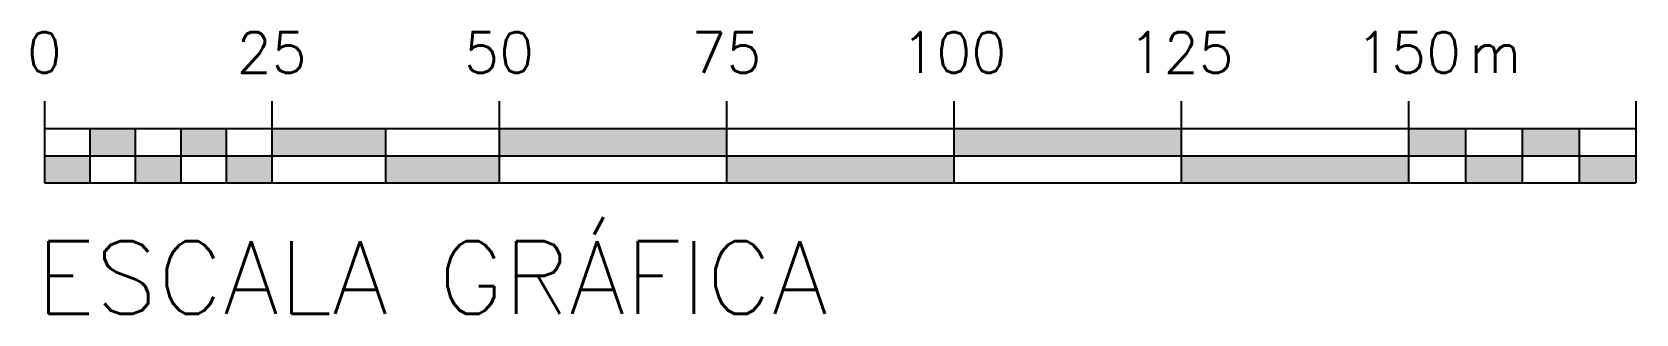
# Model space of a CAD drawing. Header units: millimetres. Extents: x 251 to 428, y 237 to 268.
import ezdxf
from ezdxf.enums import TextEntityAlignment as Align

# ---------------------------------------------------------------- set-up
doc = ezdxf.new("R2010")
doc.units = ezdxf.units.MM
doc.header["$LTSCALE"] = 0.02
doc.layers.add('1-Escalas_Gráficas', color=1, linetype='Continuous')
doc.styles.add('r60', font='romans.shx')
doc.styles.add('r80', font='romans.shx')

msp = doc.modelspace()

# ---------------------------------------------------------------- hatches: boundary and pattern name
at = {"layer": '1-Escalas_Gráficas'}
h = msp.add_hatch(color=256, dxfattribs=at)
h.paths.add_polyline_path([(257.75, 254.37), (252.75, 254.37), (252.75, 251.37), (257.75, 251.37)])
h.paths.add_polyline_path([(262.75, 257.37), (257.75, 257.37), (257.75, 254.37), (262.75, 254.37)])
h.paths.add_polyline_path([(267.75, 254.37), (262.75, 254.37), (262.75, 251.37), (267.75, 251.37)])
h.paths.add_polyline_path([(272.75, 257.37), (267.75, 257.37), (267.75, 254.37), (272.75, 254.37)])
h.paths.add_polyline_path([(277.75, 254.37), (272.75, 254.37), (272.75, 251.37), (277.75, 251.37)])
h.paths.add_polyline_path([(290.25, 257.37), (277.75, 257.37), (277.75, 254.37), (290.25, 254.37)])
h.paths.add_polyline_path([(302.75, 254.37), (290.25, 254.37), (290.25, 251.37), (302.75, 251.37)])
h.paths.add_polyline_path([(327.75, 257.37), (302.75, 257.37), (302.75, 254.37), (327.75, 254.37)])
h.paths.add_polyline_path([(352.75, 254.37), (327.75, 254.37), (327.75, 251.37), (352.75, 251.37)])
h.paths.add_polyline_path([(377.75, 257.37), (352.75, 257.37), (352.75, 254.37), (377.75, 254.37)])
h.paths.add_polyline_path([(402.75, 254.37), (377.75, 254.37), (377.75, 251.37), (402.75, 251.37)])
h.paths.add_polyline_path([(409, 257.37), (402.75, 257.37), (402.75, 254.37), (409, 254.37)])
h.paths.add_polyline_path([(415.25, 254.37), (409, 254.37), (409, 251.37), (415.25, 251.37)])
h.paths.add_polyline_path([(421.5, 257.37), (415.25, 257.37), (415.25, 254.37), (421.5, 254.37)])
h.paths.add_polyline_path([(427.75, 254.37), (421.5, 254.37), (421.5, 251.37), (427.75, 251.37)])

# ---------------------------------------------------------------- linework, layer by layer
for p, q in [((252.75, 260.37), (252.75, 257.37)), ((277.75, 260.37), (277.75, 251.37)), ((302.75, 260.37), (302.75, 251.37)), ((327.75, 260.37), (327.75, 251.37)), ((352.75, 260.37), (352.75, 251.37)), ((377.75, 260.37), (377.75, 251.37)), ((402.75, 260.37), (402.75, 251.37)), ((427.75, 260.37), (427.75, 251.37)), ((252.75, 257.37), (252.75, 251.37)), ((252.75, 257.37), (427.75, 257.37)), ((257.75, 257.37), (257.75, 251.37)), ((262.75, 257.37), (262.75, 251.37)), ((267.75, 257.37), (267.75, 251.37)), ((272.75, 257.37), (272.75, 251.37)), ((290.25, 257.37), (290.25, 251.37)), ((409, 257.37), (409, 251.37)), ((415.25, 257.37), (415.25, 251.37)), ((421.5, 257.37), (421.5, 251.37)), ((252.75, 254.37), (427.75, 254.37)), ((252.75, 251.37), (427.75, 251.37))]:
    msp.add_line(p, q, dxfattribs=at)

# ---------------------------------------------------------------- texts
at = {"layer": '1-Escalas_Gráficas', "color": 2, "style": 'r60'}
for s, p in [('0', (252.75, 263.48)), ('25', (277.75, 263.48)), ('50', (302.75, 263.48)), ('75', (327.75, 263.48)), ('100', (352.75, 263.48)), ('125', (377.75, 263.48)), ('150', (402.75, 263.48)), ('m', (412.29, 263.48))]:
    msp.add_text(s, height=4.5, dxfattribs=at).set_placement(p, align=Align.CENTER)
at = {"layer": '1-Escalas_Gráficas', "color": 2, "style": 'r80'}
msp.add_text('ESCALA GRÁFICA', height=8, dxfattribs=at).set_placement((251.82, 236.95))

doc.saveas('drawing.dxf')
